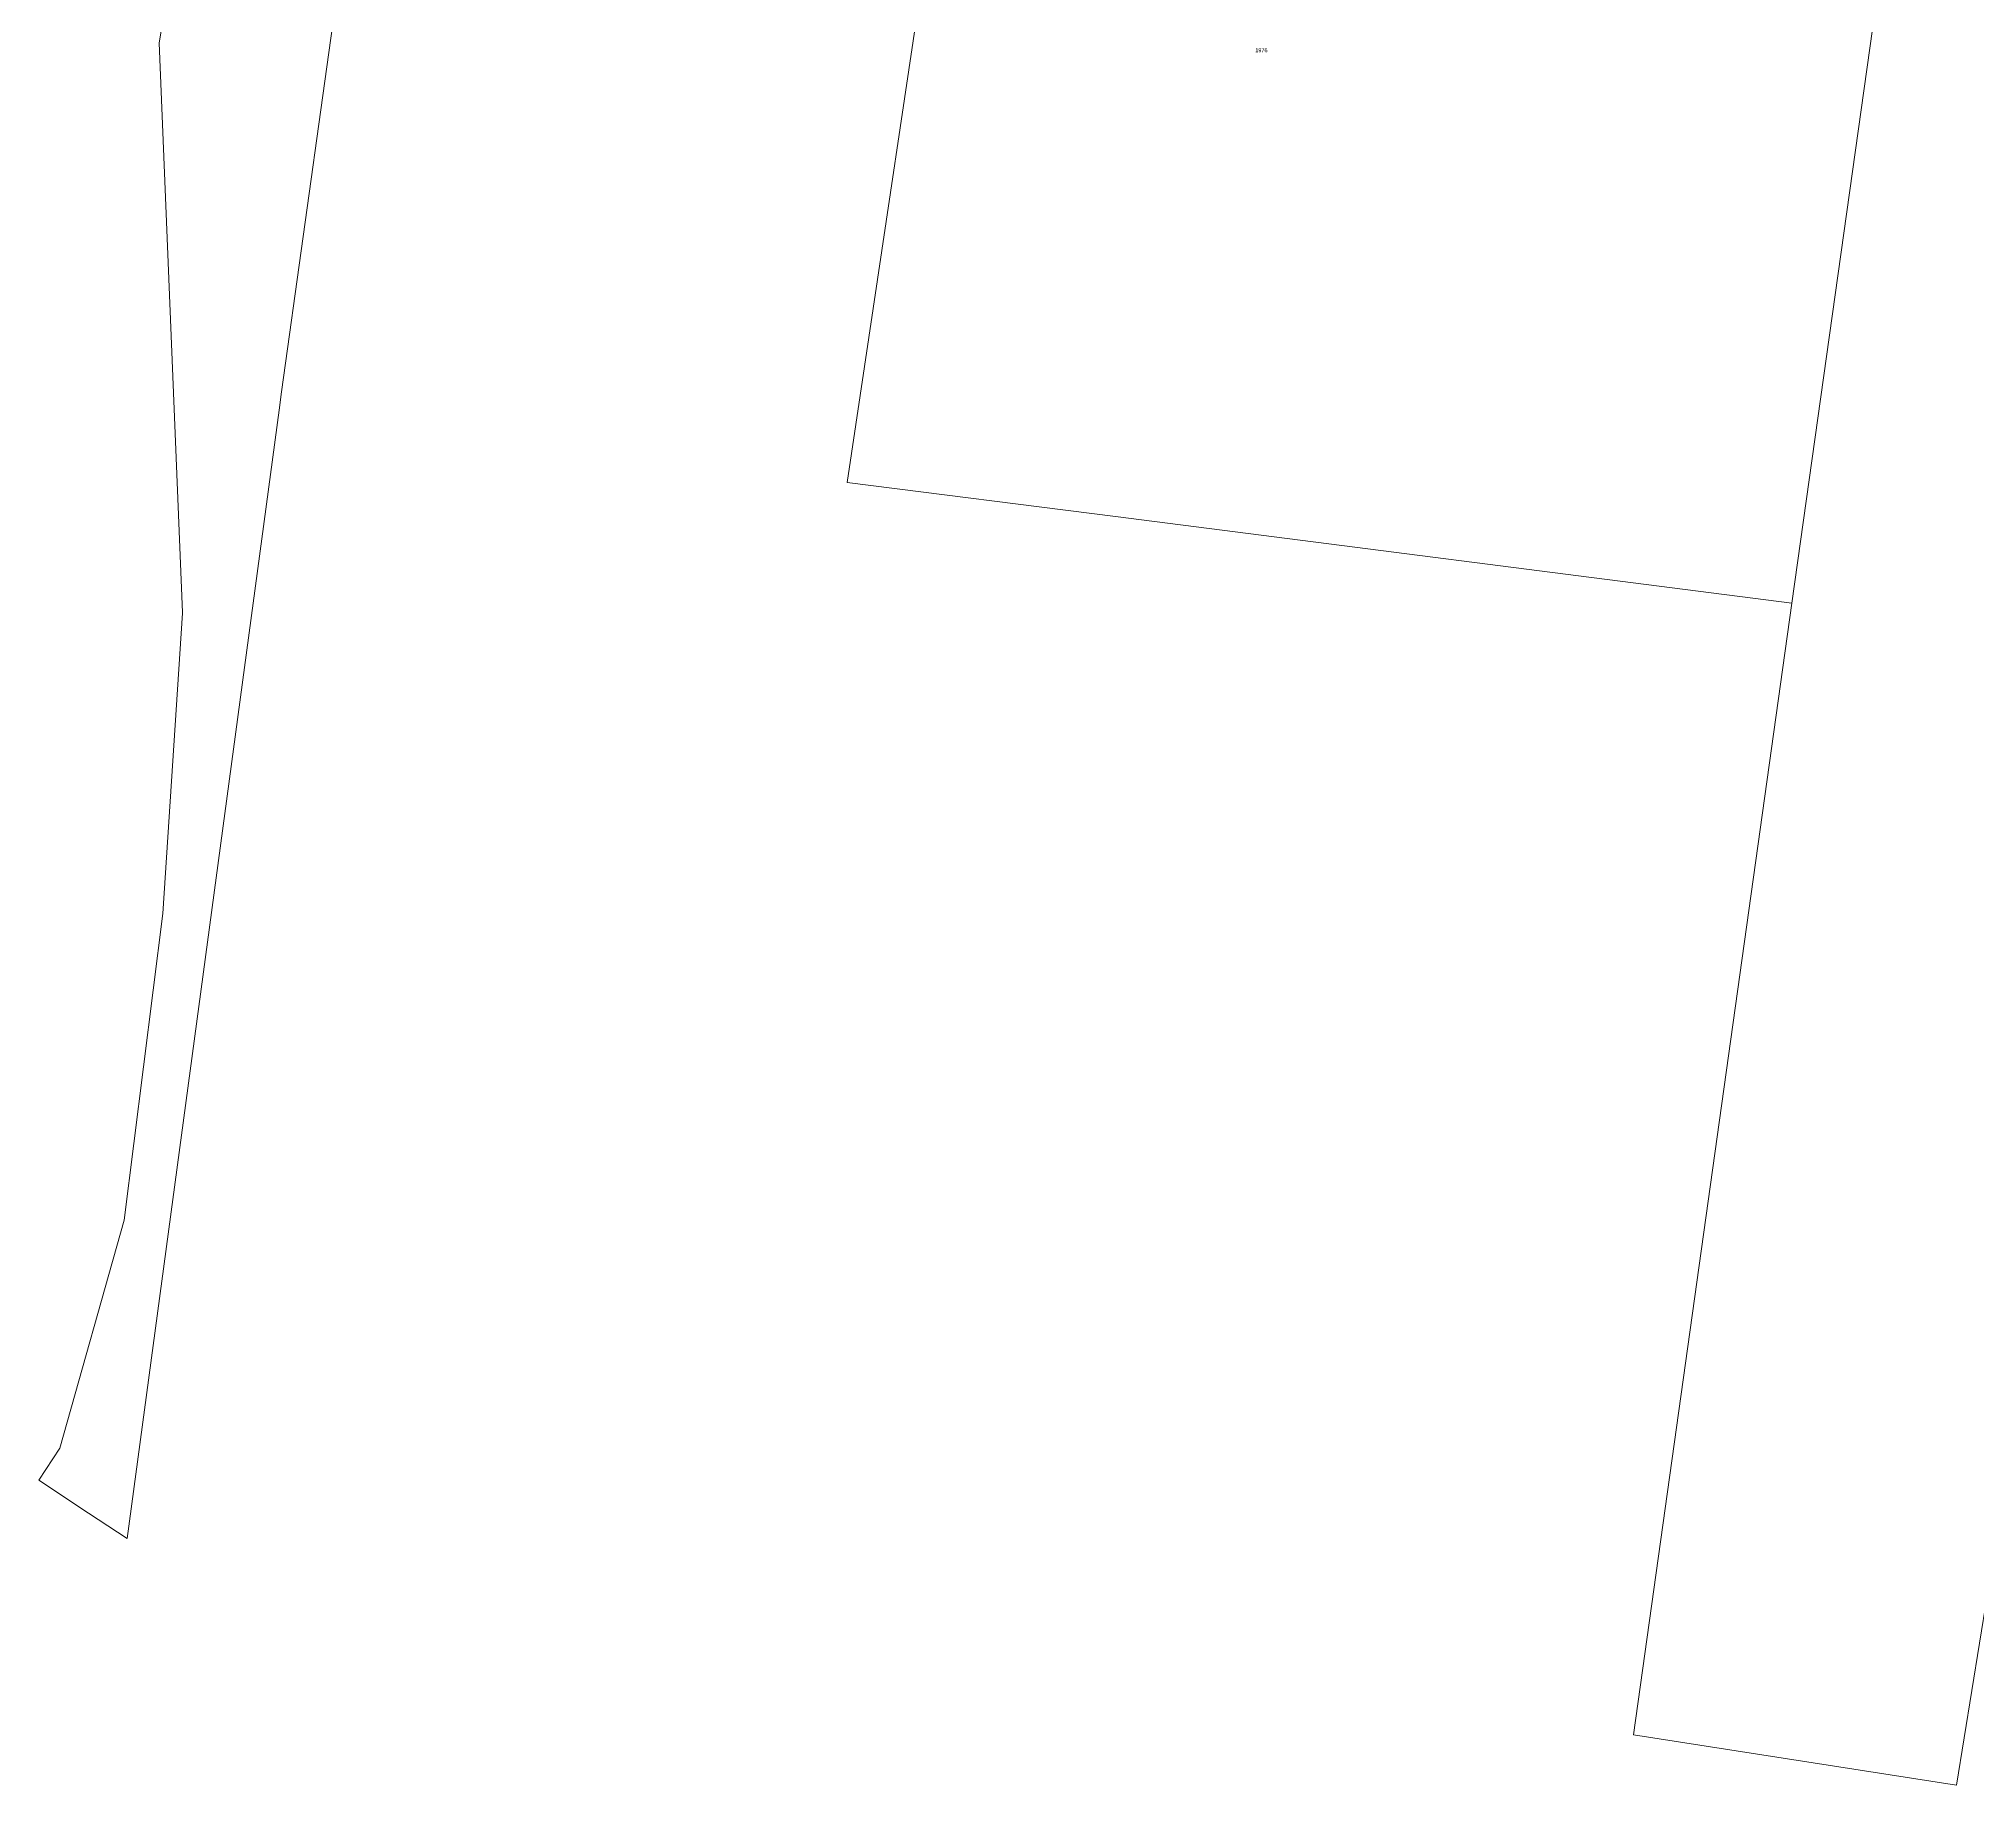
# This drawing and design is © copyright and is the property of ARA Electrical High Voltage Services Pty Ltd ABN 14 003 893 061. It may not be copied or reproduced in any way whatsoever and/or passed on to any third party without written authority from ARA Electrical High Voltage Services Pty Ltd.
# Model space of a CAD drawing. Header units: metres. Extents: x 277548 to 280124, y 6243677 to 6246862.
# Drawn here: x 277548 to 278436, y 6243779 to 6244578 of the extents above; entities that cross this region are included whole.
import ezdxf

# ---------------------------------------------------------------- set-up
doc = ezdxf.new("R2010")
doc.units = ezdxf.units.M
doc.layers.add('Cadastre Land Parcels_SP_EXT', color=9, linetype='Continuous', lineweight=5)
doc.layers.add('Cadastre Roads_SP_EXT', color=94, linetype='Continuous', lineweight=15)
doc.styles.get("Standard").update_dxf_attribs({"font": 'arial.ttf'})

msp = doc.modelspace()

# ---------------------------------------------------------------- linework, layer by layer
at = {"layer": 'Cadastre Land Parcels_SP_EXT', "linetype": 'Continuous'}
for points in [[(278596.256, 6244681.12996), (278586.82596, 6244682.62702), (278408.45802, 6244710.94504), (278391.49304, 6244608.51798), (278390.45001, 6244602.05301), (278350.84299, 6244319.69399), (278278.25097, 6243801.54704), (278426.22304, 6243778.54797), (278464.77298, 6244016.86301), (278488.20003, 6244013.117), (278596.256, 6244681.12996)], [(278390.45001, 6244602.05301), (278391.49304, 6244608.51798), (278059.78904, 6244656.73001), (278038.07997, 6244659.88596), (278040.92004, 6244679.80099), (278000.58498, 6244685.64702), (277962.81298, 6244673.29998), (277962.32804, 6244670.05402), (277918.20996, 6244374.92997), (278041.065, 6244359.24598), (278350.84299, 6244319.69399), (278390.45001, 6244602.05301)]]:
    msp.add_lwpolyline(points, close=True, dxfattribs=at)
at = {"layer": 'Cadastre Roads_SP_EXT', "linetype": 'Continuous'}
msp.add_lwpolyline([(277614.91803, 6244645.67), (277603.263, 6244576.07597), (277613.95497, 6244315.42099), (277613.97201, 6244314.97098), (277605.005, 6244177.55603), (277587.311, 6244037.12199), (277557.76902, 6243932.768), (277548.14299, 6243918.15799), (277548.14299, 6243918.15799), (277570.91598, 6243903.15396), (277588.64901, 6243891.47296), (277658.26803, 6244407.90501), (277659.336, 6244416.41), (277689.05697, 6244629.85603)], dxfattribs=at)

# ---------------------------------------------------------------- texts
at = {"layer": 'Cadastre Land Parcels_SP_EXT'}
msp.add_text('1976', height=1.8, dxfattribs=at).set_placement((278105.14326, 6244571.80535))

doc.saveas('drawing.dxf')
